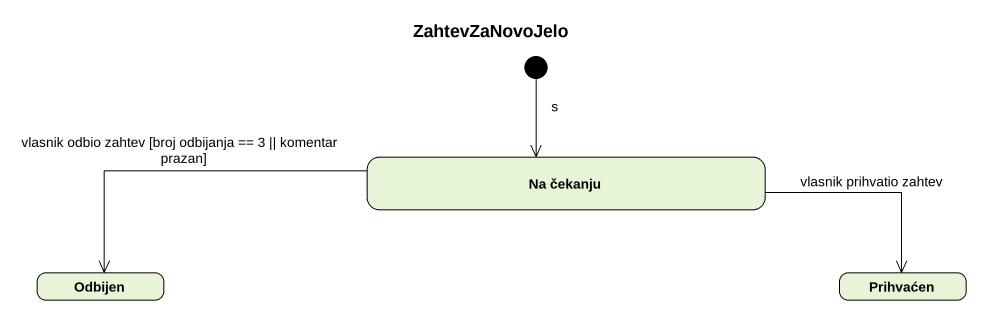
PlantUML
@startuml
title ZahtevZaNovoJelo
hide empty description
state "Na čekanju" as Na_čekanju
state Odbijen
state Prihvaćen
[*] --> Na_čekanju : ѕ
Na_čekanju -left-> Odbijen : vlasnik odbio zahtev [broj odbijanja == 3 || komentar prazan]
Na_čekanju -right-> Prihvaćen : vlasnik prihvatio zahtev
@enduml
